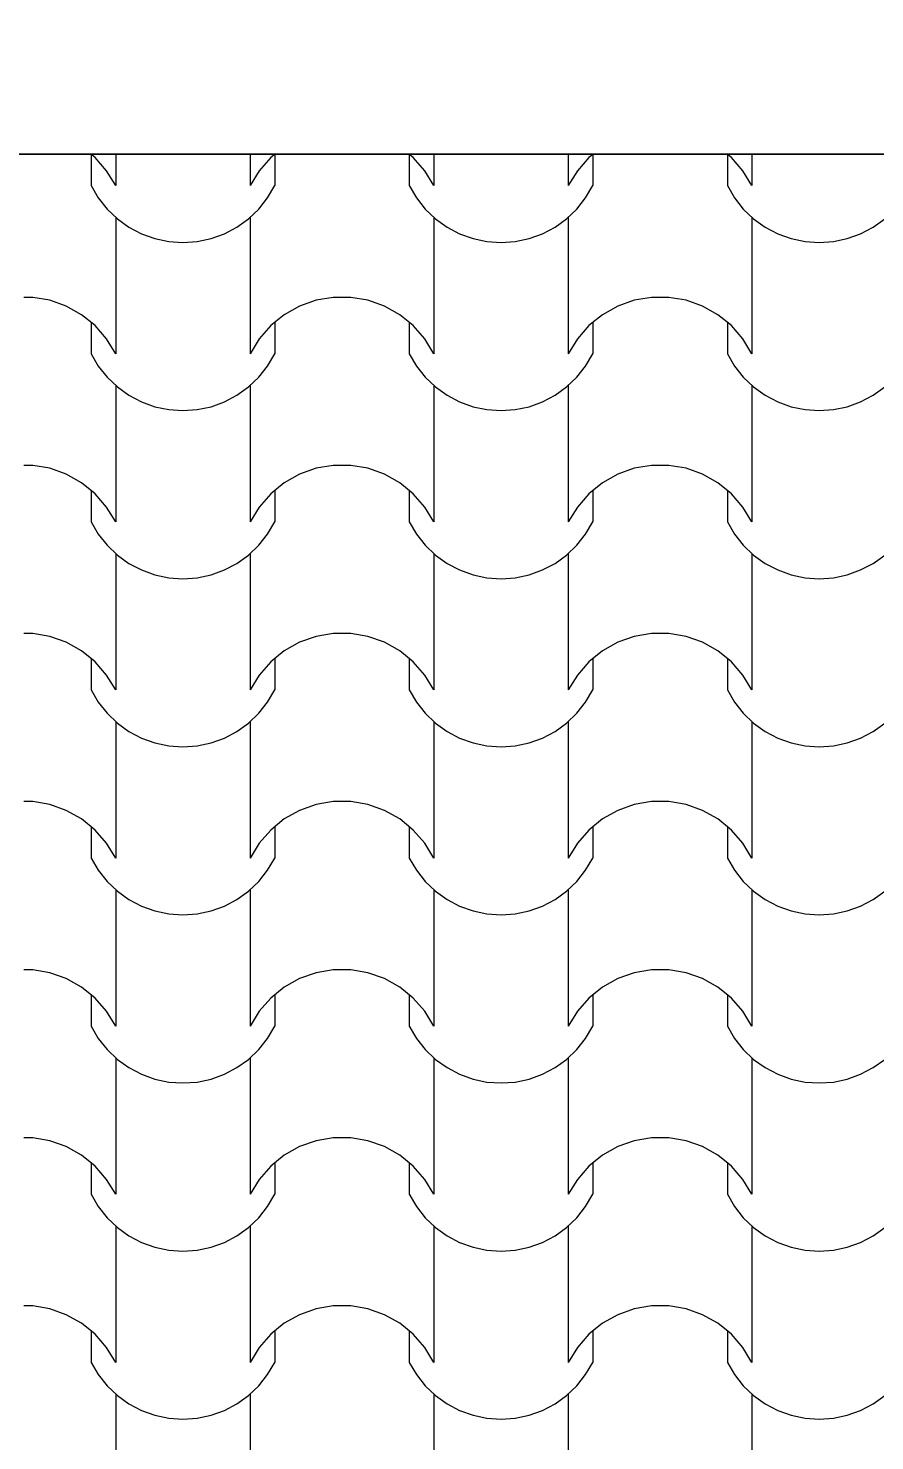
# Model space of a CAD drawing. Header units: millimetres. Extents: x 318905 to 439572, y -5133 to 105868.
# Drawn here: x 404819 to 405576, y 6484 to 7747 of the extents above; entities that cross this region are included whole.
import ezdxf

# ---------------------------------------------------------------- set-up
doc = ezdxf.new("R2010")
doc.units = ezdxf.units.MM
doc.header["$MEASUREMENT"] = 0
for name, color, linetype, lineweight in [('0_Stylo_No__98', 154, 'Continuous', 0), ('2D -  Dessin général_Stylo_No__1', 7, 'Continuous', 5), ('OMBRES_Stylo_No__1', 7, 'Continuous', 5)]:
    doc.layers.add(name, color=color, linetype=linetype, lineweight=lineweight)
doc.layers.add('OMBRES_Stylo_No__82', color=7, linetype='Continuous', lineweight=13, true_color=0xaaaaaa)
doc.styles.add('STYLE_GENERE_3', font='')
doc.styles.get('STYLE_GENERE_3').set_extended_font_data('Arial')
doc.dimstyles.new('STYLE_GENERE__1', dxfattribs={"dimtxt": 200, "dimasz": 142.5, "dimexe": 0.18, "dimexo": 500, "dimgap": 0.09, "dimtad": 0, "dimtih": 1, "dimtoh": 1, "dimlfac": 0.001, "dimzin": 0, "dimdsep": 46, "dimtxsty": 'STYLE_GENERE_3', "dimblk": 'ARROWHEAD_6', "dimblk1": 'ARROWHEAD_6', "dimblk2": 'ARROWHEAD_6', "dimcen": 0.09, "dimclrd": 154, "dimclre": 154, "dimclrt": 154, "dimazin": 0, "dimtfac": 1, "dimtdec": 4, "dimtmove": 0, "dimatfit": 3, "dimfxl": 0, "dimtolj": 1, "dimtzin": 0, "dimarcsym": 0})

# ---------------------------------------------------------------- blocks, each defined once
blk = doc.blocks.new('*X109')
at = {"layer": 'OMBRES_Stylo_No__82', "linetype": 'Continuous'}
for p, q in [((404878.7, 7631.3), (404874.8, 7634.5)), ((404875.2, 7634.2), (404875.2, 7606.2)), ((404889, 7619.5), (404878.7, 7631.3)), ((404897.2, 7634.5), (404897.2, 7606.2)), ((405017.4, 7634.5), (405017.4, 7606.2)), ((405035.8, 7631.3), (405025.5, 7619.5)), ((405039.8, 7634.5), (405035.8, 7631.3)), ((405039.4, 7634.2), (405039.4, 7606.2)), ((405163.2, 7631.3), (405159.3, 7634.5)), ((405159.6, 7634.2), (405159.6, 7606.2)), ((405173.5, 7619.5), (405163.2, 7631.3)), ((405181.6, 7634.5), (405181.6, 7606.2)), ((405301.9, 7634.5), (405301.9, 7606.2)), ((405320.3, 7631.3), (405310, 7619.5)), ((405324.3, 7634.5), (405320.3, 7631.3)), ((405323.9, 7634.2), (405323.9, 7606.2)), ((405447.7, 7631.3), (405443.7, 7634.5)), ((405444.1, 7634.2), (405444.1, 7606.2)), ((405458, 7619.5), (405447.7, 7631.3)), ((405466.1, 7634.5), (405466.1, 7606.2)), ((404897.2, 7606.2), (404889, 7619.5)), ((405025.5, 7619.5), (405017.4, 7606.2)), ((405181.6, 7606.2), (405173.5, 7619.5)), ((405310, 7619.5), (405301.9, 7606.2)), ((405466.1, 7606.2), (405458, 7619.5)), ((404875.2, 7606.2), (404881.6, 7595.2)), ((405033, 7595.2), (405039.4, 7606.2)), ((405159.6, 7606.2), (405166.1, 7595.2)), ((405317.4, 7595.2), (405323.9, 7606.2)), ((405444.1, 7606.2), (405450.6, 7595.2)), ((404881.6, 7595.2), (404889.5, 7585.3)), ((405025.1, 7585.3), (405033, 7595.2)), ((405166.1, 7595.2), (405174, 7585.3)), ((405309.6, 7585.3), (405317.4, 7595.2)), ((405450.6, 7595.2), (405458.4, 7585.3)), ((404889.5, 7585.3), (404898.7, 7576.5)), ((405015.9, 7576.5), (405025.1, 7585.3)), ((405174, 7585.3), (405183.2, 7576.5)), ((405300.4, 7576.5), (405309.6, 7585.3)), ((405458.4, 7585.3), (405467.6, 7576.5)), ((404897.2, 7577.8), (404897.2, 7516.8)), ((404898.7, 7576.5), (404909, 7569.1)), ((404909, 7569.1), (404920.2, 7563.1)), ((404994.3, 7563.1), (405005.6, 7569.1)), ((405005.6, 7569.1), (405015.9, 7576.5)), ((405017.4, 7577.8), (405017.4, 7516.8)), ((405181.6, 7577.8), (405181.6, 7516.8)), ((405183.2, 7576.5), (405193.5, 7569.1)), ((405193.5, 7569.1), (405204.7, 7563.1)), ((405278.8, 7563.1), (405290.1, 7569.1)), ((405290.1, 7569.1), (405300.4, 7576.5)), ((405301.9, 7577.8), (405301.9, 7516.8)), ((405466.1, 7577.8), (405466.1, 7516.8)), ((405467.6, 7576.5), (405477.9, 7569.1)), ((405477.9, 7569.1), (405489.2, 7563.1)), ((405563.3, 7563.1), (405574.5, 7569.1)), ((405574.5, 7569.1), (405584.8, 7576.5)), ((404920.2, 7563.1), (404932.2, 7558.8)), ((404932.2, 7558.8), (404944.6, 7556.2)), ((404944.6, 7556.2), (404957.3, 7555.3)), ((404957.3, 7555.3), (404970, 7556.2)), ((404970, 7556.2), (404982.4, 7558.8)), ((404982.4, 7558.8), (404994.3, 7563.1)), ((405204.7, 7563.1), (405216.7, 7558.8)), ((405216.7, 7558.8), (405229.1, 7556.2)), ((405229.1, 7556.2), (405241.8, 7555.3)), ((405241.8, 7555.3), (405254.4, 7556.2)), ((405254.4, 7556.2), (405266.9, 7558.8)), ((405266.9, 7558.8), (405278.8, 7563.1)), ((405489.2, 7563.1), (405501.1, 7558.8)), ((405501.1, 7558.8), (405513.6, 7556.2)), ((405513.6, 7556.2), (405526.2, 7555.3)), ((405526.2, 7555.3), (405538.9, 7556.2)), ((405538.9, 7556.2), (405551.3, 7558.8)), ((405551.3, 7558.8), (405563.3, 7563.1)), ((404897.2, 7516.8), (404897.2, 7455.8)), ((405017.4, 7516.8), (405017.4, 7455.8)), ((405181.6, 7516.8), (405181.6, 7455.8)), ((405301.9, 7516.8), (405301.9, 7455.8)), ((405466.1, 7516.8), (405466.1, 7455.8)), ((404822.9, 7506.3), (404815, 7506.3)), ((404838.3, 7503.7), (404822.9, 7506.3)), ((404853, 7498.5), (404838.3, 7503.7)), ((405076.3, 7503.7), (405061.6, 7498.5)), ((405091.7, 7506.3), (405076.3, 7503.7)), ((405099.5, 7506.3), (405091.7, 7506.3)), ((405107.3, 7506.3), (405099.5, 7506.3)), ((405122.7, 7503.7), (405107.3, 7506.3)), ((405137.5, 7498.5), (405122.7, 7503.7)), ((405360.8, 7503.7), (405346.1, 7498.5)), ((405376.2, 7506.3), (405360.8, 7503.7)), ((405384, 7506.3), (405376.2, 7506.3)), ((405391.8, 7506.3), (405384, 7506.3)), ((405407.2, 7503.7), (405391.8, 7506.3)), ((405421.9, 7498.5), (405407.2, 7503.7)), ((404866.6, 7490.8), (404853, 7498.5)), ((405061.6, 7498.5), (405047.9, 7490.8)), ((405151.1, 7490.8), (405137.5, 7498.5)), ((405346.1, 7498.5), (405332.4, 7490.8)), ((405435.6, 7490.8), (405421.9, 7498.5)), ((404878.7, 7481), (404866.6, 7490.8)), ((404875.2, 7483.9), (404875.2, 7455.8)), ((404889, 7469.2), (404878.7, 7481)), ((405035.8, 7481), (405025.5, 7469.2)), ((405047.9, 7490.8), (405035.8, 7481)), ((405039.4, 7483.9), (405039.4, 7455.8)), ((405163.2, 7481), (405151.1, 7490.8)), ((405159.6, 7483.9), (405159.6, 7455.8)), ((405173.5, 7469.2), (405163.2, 7481)), ((405320.3, 7481), (405310, 7469.2)), ((405332.4, 7490.8), (405320.3, 7481)), ((405323.9, 7483.9), (405323.9, 7455.8)), ((405447.7, 7481), (405435.6, 7490.8)), ((405444.1, 7483.9), (405444.1, 7455.8)), ((405458, 7469.2), (405447.7, 7481)), ((404897.2, 7455.8), (404889, 7469.2)), ((405025.5, 7469.2), (405017.4, 7455.8)), ((405181.6, 7455.8), (405173.5, 7469.2)), ((405310, 7469.2), (405301.9, 7455.8)), ((405466.1, 7455.8), (405458, 7469.2)), ((404875.2, 7455.8), (404881.6, 7444.9)), ((405033, 7444.9), (405039.4, 7455.8)), ((405159.6, 7455.8), (405166.1, 7444.9)), ((405317.4, 7444.9), (405323.9, 7455.8)), ((405444.1, 7455.8), (405450.6, 7444.9)), ((404881.6, 7444.9), (404889.5, 7434.9)), ((405025.1, 7434.9), (405033, 7444.9)), ((405166.1, 7444.9), (405174, 7434.9)), ((405309.6, 7434.9), (405317.4, 7444.9)), ((405450.6, 7444.9), (405458.4, 7434.9)), ((404889.5, 7434.9), (404898.7, 7426.2)), ((405015.9, 7426.2), (405025.1, 7434.9)), ((405174, 7434.9), (405183.2, 7426.2)), ((405300.4, 7426.2), (405309.6, 7434.9)), ((405458.4, 7434.9), (405467.6, 7426.2)), ((404897.2, 7427.4), (404897.2, 7366.5)), ((404898.7, 7426.2), (404909, 7418.7)), ((404909, 7418.7), (404920.2, 7412.8)), ((404994.3, 7412.8), (405005.6, 7418.7)), ((405005.6, 7418.7), (405015.9, 7426.2)), ((405017.4, 7427.4), (405017.4, 7366.5)), ((405181.6, 7427.4), (405181.6, 7366.5)), ((405183.2, 7426.2), (405193.5, 7418.7)), ((405193.5, 7418.7), (405204.7, 7412.8)), ((405278.8, 7412.8), (405290.1, 7418.7)), ((405290.1, 7418.7), (405300.4, 7426.2)), ((405301.9, 7427.4), (405301.9, 7366.5)), ((405466.1, 7427.4), (405466.1, 7366.5)), ((405467.6, 7426.2), (405477.9, 7418.7)), ((405477.9, 7418.7), (405489.2, 7412.8)), ((405563.3, 7412.8), (405574.5, 7418.7)), ((405574.5, 7418.7), (405584.8, 7426.2)), ((404920.2, 7412.8), (404932.2, 7408.5)), ((404932.2, 7408.5), (404944.6, 7405.9)), ((404944.6, 7405.9), (404957.3, 7405)), ((404957.3, 7405), (404970, 7405.9)), ((404970, 7405.9), (404982.4, 7408.5)), ((404982.4, 7408.5), (404994.3, 7412.8)), ((405204.7, 7412.8), (405216.7, 7408.5)), ((405216.7, 7408.5), (405229.1, 7405.9)), ((405229.1, 7405.9), (405241.8, 7405)), ((405241.8, 7405), (405254.4, 7405.9)), ((405254.4, 7405.9), (405266.9, 7408.5)), ((405266.9, 7408.5), (405278.8, 7412.8)), ((405489.2, 7412.8), (405501.1, 7408.5)), ((405501.1, 7408.5), (405513.6, 7405.9)), ((405513.6, 7405.9), (405526.2, 7405)), ((405526.2, 7405), (405538.9, 7405.9)), ((405538.9, 7405.9), (405551.3, 7408.5)), ((405551.3, 7408.5), (405563.3, 7412.8)), ((404897.2, 7366.5), (404897.2, 7305.5)), ((405017.4, 7366.5), (405017.4, 7305.5)), ((405181.6, 7366.5), (405181.6, 7305.5)), ((405301.9, 7366.5), (405301.9, 7305.5)), ((405466.1, 7366.5), (405466.1, 7305.5)), ((404822.9, 7356), (404815, 7356)), ((404838.3, 7353.4), (404822.9, 7356)), ((404853, 7348.1), (404838.3, 7353.4)), ((405076.3, 7353.4), (405061.6, 7348.1)), ((405091.7, 7356), (405076.3, 7353.4)), ((405099.5, 7356), (405091.7, 7356)), ((405107.3, 7356), (405099.5, 7356)), ((405122.7, 7353.4), (405107.3, 7356)), ((405137.5, 7348.1), (405122.7, 7353.4)), ((405360.8, 7353.4), (405346.1, 7348.1)), ((405376.2, 7356), (405360.8, 7353.4)), ((405384, 7356), (405376.2, 7356)), ((405391.8, 7356), (405384, 7356)), ((405407.2, 7353.4), (405391.8, 7356)), ((405421.9, 7348.1), (405407.2, 7353.4)), ((404866.6, 7340.5), (404853, 7348.1)), ((404878.7, 7330.6), (404866.6, 7340.5)), ((405047.9, 7340.5), (405035.8, 7330.6)), ((405061.6, 7348.1), (405047.9, 7340.5)), ((405151.1, 7340.5), (405137.5, 7348.1)), ((405163.2, 7330.6), (405151.1, 7340.5)), ((405332.4, 7340.5), (405320.3, 7330.6)), ((405346.1, 7348.1), (405332.4, 7340.5)), ((405435.6, 7340.5), (405421.9, 7348.1)), ((405447.7, 7330.6), (405435.6, 7340.5)), ((404875.2, 7333.5), (404875.2, 7305.5)), ((404889, 7318.8), (404878.7, 7330.6)), ((405035.8, 7330.6), (405025.5, 7318.8)), ((405039.4, 7333.5), (405039.4, 7305.5)), ((405159.6, 7333.5), (405159.6, 7305.5)), ((405173.5, 7318.8), (405163.2, 7330.6)), ((405320.3, 7330.6), (405310, 7318.8)), ((405323.9, 7333.5), (405323.9, 7305.5)), ((405444.1, 7333.5), (405444.1, 7305.5)), ((405458, 7318.8), (405447.7, 7330.6)), ((404897.2, 7305.5), (404889, 7318.8)), ((405025.5, 7318.8), (405017.4, 7305.5)), ((405181.6, 7305.5), (405173.5, 7318.8)), ((405310, 7318.8), (405301.9, 7305.5)), ((405466.1, 7305.5), (405458, 7318.8)), ((404875.2, 7305.5), (404881.6, 7294.5)), ((405033, 7294.5), (405039.4, 7305.5)), ((405159.6, 7305.5), (405166.1, 7294.5)), ((405317.4, 7294.5), (405323.9, 7305.5)), ((405444.1, 7305.5), (405450.6, 7294.5)), ((404881.6, 7294.5), (404889.5, 7284.6)), ((405025.1, 7284.6), (405033, 7294.5)), ((405166.1, 7294.5), (405174, 7284.6)), ((405309.6, 7284.6), (405317.4, 7294.5)), ((405450.6, 7294.5), (405458.4, 7284.6)), ((404889.5, 7284.6), (404898.7, 7275.8)), ((404897.2, 7277.1), (404897.2, 7216.1)), ((405015.9, 7275.8), (405025.1, 7284.6)), ((405017.4, 7277.1), (405017.4, 7216.1)), ((405174, 7284.6), (405183.2, 7275.8)), ((405181.6, 7277.1), (405181.6, 7216.1)), ((405300.4, 7275.8), (405309.6, 7284.6)), ((405301.9, 7277.1), (405301.9, 7216.1)), ((405458.4, 7284.6), (405467.6, 7275.8)), ((405466.1, 7277.1), (405466.1, 7216.1)), ((404898.7, 7275.8), (404909, 7268.4)), ((404909, 7268.4), (404920.2, 7262.5)), ((404994.3, 7262.5), (405005.6, 7268.4)), ((405005.6, 7268.4), (405015.9, 7275.8)), ((405183.2, 7275.8), (405193.5, 7268.4)), ((405193.5, 7268.4), (405204.7, 7262.5)), ((405278.8, 7262.5), (405290.1, 7268.4)), ((405290.1, 7268.4), (405300.4, 7275.8)), ((405467.6, 7275.8), (405477.9, 7268.4)), ((405477.9, 7268.4), (405489.2, 7262.5)), ((405563.3, 7262.5), (405574.5, 7268.4)), ((405574.5, 7268.4), (405584.8, 7275.8)), ((404920.2, 7262.5), (404932.2, 7258.2)), ((404932.2, 7258.2), (404944.6, 7255.5)), ((404944.6, 7255.5), (404957.3, 7254.7)), ((404957.3, 7254.7), (404970, 7255.5)), ((404970, 7255.5), (404982.4, 7258.2)), ((404982.4, 7258.2), (404994.3, 7262.5)), ((405204.7, 7262.5), (405216.7, 7258.2)), ((405216.7, 7258.2), (405229.1, 7255.5)), ((405229.1, 7255.5), (405241.8, 7254.7)), ((405241.8, 7254.7), (405254.4, 7255.5)), ((405254.4, 7255.5), (405266.9, 7258.2)), ((405266.9, 7258.2), (405278.8, 7262.5)), ((405489.2, 7262.5), (405501.1, 7258.2)), ((405501.1, 7258.2), (405513.6, 7255.5)), ((405513.6, 7255.5), (405526.2, 7254.7)), ((405526.2, 7254.7), (405538.9, 7255.5)), ((405538.9, 7255.5), (405551.3, 7258.2)), ((405551.3, 7258.2), (405563.3, 7262.5)), ((404897.2, 7216.1), (404897.2, 7155.2)), ((405017.4, 7216.1), (405017.4, 7155.2)), ((405181.6, 7216.1), (405181.6, 7155.2)), ((405301.9, 7216.1), (405301.9, 7155.2)), ((405466.1, 7216.1), (405466.1, 7155.2)), ((404822.9, 7205.7), (404815, 7205.7)), ((404838.3, 7203), (404822.9, 7205.7)), ((404853, 7197.8), (404838.3, 7203)), ((405076.3, 7203), (405061.6, 7197.8)), ((405091.7, 7205.7), (405076.3, 7203)), ((405099.5, 7205.7), (405091.7, 7205.7)), ((405107.3, 7205.7), (405099.5, 7205.7)), ((405122.7, 7203), (405107.3, 7205.7)), ((405137.5, 7197.8), (405122.7, 7203)), ((405360.8, 7203), (405346.1, 7197.8)), ((405376.2, 7205.7), (405360.8, 7203)), ((405384, 7205.7), (405376.2, 7205.7)), ((405391.8, 7205.7), (405384, 7205.7)), ((405407.2, 7203), (405391.8, 7205.7)), ((405421.9, 7197.8), (405407.2, 7203)), ((404866.6, 7190.1), (404853, 7197.8)), ((404878.7, 7180.3), (404866.6, 7190.1)), ((405047.9, 7190.1), (405035.8, 7180.3)), ((405061.6, 7197.8), (405047.9, 7190.1)), ((405151.1, 7190.1), (405137.5, 7197.8)), ((405163.2, 7180.3), (405151.1, 7190.1)), ((405332.4, 7190.1), (405320.3, 7180.3)), ((405346.1, 7197.8), (405332.4, 7190.1)), ((405435.6, 7190.1), (405421.9, 7197.8)), ((405447.7, 7180.3), (405435.6, 7190.1)), ((404875.2, 7183.2), (404875.2, 7155.2)), ((404889, 7168.5), (404878.7, 7180.3)), ((405035.8, 7180.3), (405025.5, 7168.5)), ((405039.4, 7183.2), (405039.4, 7155.2)), ((405159.6, 7183.2), (405159.6, 7155.2)), ((405173.5, 7168.5), (405163.2, 7180.3)), ((405320.3, 7180.3), (405310, 7168.5)), ((405323.9, 7183.2), (405323.9, 7155.2)), ((405444.1, 7183.2), (405444.1, 7155.2)), ((405458, 7168.5), (405447.7, 7180.3)), ((404897.2, 7155.2), (404889, 7168.5)), ((405025.5, 7168.5), (405017.4, 7155.2)), ((405181.6, 7155.2), (405173.5, 7168.5)), ((405310, 7168.5), (405301.9, 7155.2)), ((405466.1, 7155.2), (405458, 7168.5)), ((404875.2, 7155.2), (404881.6, 7144.2)), ((405033, 7144.2), (405039.4, 7155.2)), ((405159.6, 7155.2), (405166.1, 7144.2)), ((405317.4, 7144.2), (405323.9, 7155.2)), ((405444.1, 7155.2), (405450.6, 7144.2)), ((404881.6, 7144.2), (404889.5, 7134.3)), ((405025.1, 7134.3), (405033, 7144.2)), ((405166.1, 7144.2), (405174, 7134.3)), ((405309.6, 7134.3), (405317.4, 7144.2)), ((405450.6, 7144.2), (405458.4, 7134.3)), ((404889.5, 7134.3), (404898.7, 7125.5)), ((404897.2, 7126.8), (404897.2, 7065.8)), ((404898.7, 7125.5), (404909, 7118.1)), ((405005.6, 7118.1), (405015.9, 7125.5)), ((405015.9, 7125.5), (405025.1, 7134.3)), ((405017.4, 7126.8), (405017.4, 7065.8)), ((405174, 7134.3), (405183.2, 7125.5)), ((405181.6, 7126.8), (405181.6, 7065.8)), ((405183.2, 7125.5), (405193.5, 7118.1)), ((405290.1, 7118.1), (405300.4, 7125.5)), ((405300.4, 7125.5), (405309.6, 7134.3)), ((405301.9, 7126.8), (405301.9, 7065.8)), ((405458.4, 7134.3), (405467.6, 7125.5)), ((405466.1, 7126.8), (405466.1, 7065.8)), ((405467.6, 7125.5), (405477.9, 7118.1)), ((405574.5, 7118.1), (405584.8, 7125.5)), ((404909, 7118.1), (404920.2, 7112.1)), ((404920.2, 7112.1), (404932.2, 7107.8)), ((404982.4, 7107.8), (404994.3, 7112.1)), ((404994.3, 7112.1), (405005.6, 7118.1)), ((405193.5, 7118.1), (405204.7, 7112.1)), ((405204.7, 7112.1), (405216.7, 7107.8)), ((405266.9, 7107.8), (405278.8, 7112.1)), ((405278.8, 7112.1), (405290.1, 7118.1)), ((405477.9, 7118.1), (405489.2, 7112.1)), ((405489.2, 7112.1), (405501.1, 7107.8)), ((405551.3, 7107.8), (405563.3, 7112.1)), ((405563.3, 7112.1), (405574.5, 7118.1)), ((404932.2, 7107.8), (404944.6, 7105.2)), ((404944.6, 7105.2), (404957.3, 7104.3)), ((404957.3, 7104.3), (404970, 7105.2)), ((404970, 7105.2), (404982.4, 7107.8)), ((405216.7, 7107.8), (405229.1, 7105.2)), ((405229.1, 7105.2), (405241.8, 7104.3)), ((405241.8, 7104.3), (405254.4, 7105.2)), ((405254.4, 7105.2), (405266.9, 7107.8)), ((405501.1, 7107.8), (405513.6, 7105.2)), ((405513.6, 7105.2), (405526.2, 7104.3)), ((405526.2, 7104.3), (405538.9, 7105.2)), ((405538.9, 7105.2), (405551.3, 7107.8)), ((404897.2, 7065.8), (404897.2, 7004.8)), ((405017.4, 7065.8), (405017.4, 7004.8)), ((405181.6, 7065.8), (405181.6, 7004.8)), ((405301.9, 7065.8), (405301.9, 7004.8)), ((405466.1, 7065.8), (405466.1, 7004.8)), ((404822.9, 7055.3), (404815, 7055.3)), ((404838.3, 7052.7), (404822.9, 7055.3)), ((404853, 7047.4), (404838.3, 7052.7)), ((405076.3, 7052.7), (405061.6, 7047.4)), ((405091.7, 7055.3), (405076.3, 7052.7)), ((405099.5, 7055.3), (405091.7, 7055.3)), ((405107.3, 7055.3), (405099.5, 7055.3)), ((405122.7, 7052.7), (405107.3, 7055.3)), ((405137.5, 7047.4), (405122.7, 7052.7)), ((405360.8, 7052.7), (405346.1, 7047.4)), ((405376.2, 7055.3), (405360.8, 7052.7)), ((405384, 7055.3), (405376.2, 7055.3)), ((405391.8, 7055.3), (405384, 7055.3)), ((405407.2, 7052.7), (405391.8, 7055.3)), ((405421.9, 7047.4), (405407.2, 7052.7)), ((404866.6, 7039.8), (404853, 7047.4)), ((404878.7, 7029.9), (404866.6, 7039.8)), ((405047.9, 7039.8), (405035.8, 7029.9)), ((405061.6, 7047.4), (405047.9, 7039.8)), ((405151.1, 7039.8), (405137.5, 7047.4)), ((405163.2, 7029.9), (405151.1, 7039.8)), ((405332.4, 7039.8), (405320.3, 7029.9)), ((405346.1, 7047.4), (405332.4, 7039.8)), ((405435.6, 7039.8), (405421.9, 7047.4)), ((405447.7, 7029.9), (405435.6, 7039.8)), ((404875.2, 7032.9), (404875.2, 7004.8)), ((404889, 7018.2), (404878.7, 7029.9)), ((405035.8, 7029.9), (405025.5, 7018.2)), ((405039.4, 7032.9), (405039.4, 7004.8)), ((405159.6, 7032.9), (405159.6, 7004.8)), ((405173.5, 7018.2), (405163.2, 7029.9)), ((405320.3, 7029.9), (405310, 7018.2)), ((405323.9, 7032.9), (405323.9, 7004.8)), ((405444.1, 7032.9), (405444.1, 7004.8)), ((405458, 7018.2), (405447.7, 7029.9)), ((404897.2, 7004.8), (404889, 7018.2)), ((405025.5, 7018.2), (405017.4, 7004.8)), ((405181.6, 7004.8), (405173.5, 7018.2)), ((405310, 7018.2), (405301.9, 7004.8)), ((405466.1, 7004.8), (405458, 7018.2)), ((404875.2, 7004.8), (404881.6, 6993.9)), ((405033, 6993.9), (405039.4, 7004.8)), ((405159.6, 7004.8), (405166.1, 6993.9)), ((405317.4, 6993.9), (405323.9, 7004.8)), ((405444.1, 7004.8), (405450.6, 6993.9)), ((404881.6, 6993.9), (404889.5, 6983.9)), ((405025.1, 6983.9), (405033, 6993.9)), ((405166.1, 6993.9), (405174, 6983.9)), ((405309.6, 6983.9), (405317.4, 6993.9)), ((405450.6, 6993.9), (405458.4, 6983.9)), ((404889.5, 6983.9), (404898.7, 6975.1)), ((404897.2, 6976.4), (404897.2, 6915.5)), ((404898.7, 6975.1), (404909, 6967.7)), ((405005.6, 6967.7), (405015.9, 6975.1)), ((405015.9, 6975.1), (405025.1, 6983.9)), ((405017.4, 6976.4), (405017.4, 6915.5)), ((405174, 6983.9), (405183.2, 6975.1)), ((405181.6, 6976.4), (405181.6, 6915.5)), ((405183.2, 6975.1), (405193.5, 6967.7)), ((405290.1, 6967.7), (405300.4, 6975.1)), ((405300.4, 6975.1), (405309.6, 6983.9)), ((405301.9, 6976.4), (405301.9, 6915.5)), ((405458.4, 6983.9), (405467.6, 6975.1)), ((405466.1, 6976.4), (405466.1, 6915.5)), ((405467.6, 6975.1), (405477.9, 6967.7)), ((405574.5, 6967.7), (405584.8, 6975.1)), ((404909, 6967.7), (404920.2, 6961.8)), ((404920.2, 6961.8), (404932.2, 6957.5)), ((404982.4, 6957.5), (404994.3, 6961.8)), ((404994.3, 6961.8), (405005.6, 6967.7)), ((405193.5, 6967.7), (405204.7, 6961.8)), ((405204.7, 6961.8), (405216.7, 6957.5)), ((405266.9, 6957.5), (405278.8, 6961.8)), ((405278.8, 6961.8), (405290.1, 6967.7)), ((405477.9, 6967.7), (405489.2, 6961.8)), ((405489.2, 6961.8), (405501.1, 6957.5)), ((405551.3, 6957.5), (405563.3, 6961.8)), ((405563.3, 6961.8), (405574.5, 6967.7)), ((404932.2, 6957.5), (404944.6, 6954.9)), ((404944.6, 6954.9), (404957.3, 6954)), ((404957.3, 6954), (404970, 6954.9)), ((404970, 6954.9), (404982.4, 6957.5)), ((405216.7, 6957.5), (405229.1, 6954.9)), ((405229.1, 6954.9), (405241.8, 6954)), ((405241.8, 6954), (405254.4, 6954.9)), ((405254.4, 6954.9), (405266.9, 6957.5)), ((405501.1, 6957.5), (405513.6, 6954.9)), ((405513.6, 6954.9), (405526.2, 6954)), ((405526.2, 6954), (405538.9, 6954.9)), ((405538.9, 6954.9), (405551.3, 6957.5)), ((404897.2, 6915.5), (404897.2, 6854.5)), ((405017.4, 6915.5), (405017.4, 6854.5)), ((405181.6, 6915.5), (405181.6, 6854.5)), ((405301.9, 6915.5), (405301.9, 6854.5)), ((405466.1, 6915.5), (405466.1, 6854.5)), ((404822.9, 6905), (404815, 6905)), ((404838.3, 6902.3), (404822.9, 6905)), ((404853, 6897.1), (404838.3, 6902.3)), ((405076.3, 6902.3), (405061.6, 6897.1)), ((405091.7, 6905), (405076.3, 6902.3)), ((405099.5, 6905), (405091.7, 6905)), ((405107.3, 6905), (405099.5, 6905)), ((405122.7, 6902.3), (405107.3, 6905)), ((405137.5, 6897.1), (405122.7, 6902.3)), ((405360.8, 6902.3), (405346.1, 6897.1)), ((405376.2, 6905), (405360.8, 6902.3)), ((405384, 6905), (405376.2, 6905)), ((405391.8, 6905), (405384, 6905)), ((405407.2, 6902.3), (405391.8, 6905)), ((405421.9, 6897.1), (405407.2, 6902.3)), ((404866.6, 6889.5), (404853, 6897.1)), ((404878.7, 6879.6), (404866.6, 6889.5)), ((405047.9, 6889.5), (405035.8, 6879.6)), ((405061.6, 6897.1), (405047.9, 6889.5)), ((405151.1, 6889.5), (405137.5, 6897.1)), ((405163.2, 6879.6), (405151.1, 6889.5)), ((405332.4, 6889.5), (405320.3, 6879.6)), ((405346.1, 6897.1), (405332.4, 6889.5)), ((405435.6, 6889.5), (405421.9, 6897.1)), ((405447.7, 6879.6), (405435.6, 6889.5)), ((404875.2, 6882.5), (404875.2, 6854.5)), ((404889, 6867.8), (404878.7, 6879.6)), ((405035.8, 6879.6), (405025.5, 6867.8)), ((405039.4, 6882.5), (405039.4, 6854.5)), ((405159.6, 6882.5), (405159.6, 6854.5)), ((405173.5, 6867.8), (405163.2, 6879.6)), ((405320.3, 6879.6), (405310, 6867.8)), ((405323.9, 6882.5), (405323.9, 6854.5)), ((405444.1, 6882.5), (405444.1, 6854.5)), ((405458, 6867.8), (405447.7, 6879.6)), ((404897.2, 6854.5), (404889, 6867.8)), ((405025.5, 6867.8), (405017.4, 6854.5)), ((405181.6, 6854.5), (405173.5, 6867.8)), ((405310, 6867.8), (405301.9, 6854.5)), ((405466.1, 6854.5), (405458, 6867.8)), ((404875.2, 6854.5), (404881.6, 6843.5)), ((405033, 6843.5), (405039.4, 6854.5)), ((405159.6, 6854.5), (405166.1, 6843.5)), ((405317.4, 6843.5), (405323.9, 6854.5)), ((405444.1, 6854.5), (405450.6, 6843.5)), ((404881.6, 6843.5), (404889.5, 6833.6)), ((405025.1, 6833.6), (405033, 6843.5)), ((405166.1, 6843.5), (405174, 6833.6)), ((405309.6, 6833.6), (405317.4, 6843.5)), ((405450.6, 6843.5), (405458.4, 6833.6)), ((404889.5, 6833.6), (404898.7, 6824.8)), ((404897.2, 6826.1), (404897.2, 6765.1)), ((404898.7, 6824.8), (404909, 6817.4)), ((405005.6, 6817.4), (405015.9, 6824.8)), ((405015.9, 6824.8), (405025.1, 6833.6)), ((405017.4, 6826.1), (405017.4, 6765.1)), ((405174, 6833.6), (405183.2, 6824.8)), ((405181.6, 6826.1), (405181.6, 6765.1)), ((405183.2, 6824.8), (405193.5, 6817.4)), ((405290.1, 6817.4), (405300.4, 6824.8)), ((405300.4, 6824.8), (405309.6, 6833.6)), ((405301.9, 6826.1), (405301.9, 6765.1)), ((405458.4, 6833.6), (405467.6, 6824.8)), ((405466.1, 6826.1), (405466.1, 6765.1)), ((405467.6, 6824.8), (405477.9, 6817.4)), ((405574.5, 6817.4), (405584.8, 6824.8)), ((404909, 6817.4), (404920.2, 6811.5)), ((404920.2, 6811.5), (404932.2, 6807.2)), ((404982.4, 6807.2), (404994.3, 6811.5)), ((404994.3, 6811.5), (405005.6, 6817.4)), ((405193.5, 6817.4), (405204.7, 6811.5)), ((405204.7, 6811.5), (405216.7, 6807.2)), ((405266.9, 6807.2), (405278.8, 6811.5)), ((405278.8, 6811.5), (405290.1, 6817.4)), ((405477.9, 6817.4), (405489.2, 6811.5)), ((405489.2, 6811.5), (405501.1, 6807.2)), ((405551.3, 6807.2), (405563.3, 6811.5)), ((405563.3, 6811.5), (405574.5, 6817.4)), ((404932.2, 6807.2), (404944.6, 6804.5)), ((404944.6, 6804.5), (404957.3, 6803.7)), ((404957.3, 6803.7), (404970, 6804.5)), ((404970, 6804.5), (404982.4, 6807.2)), ((405216.7, 6807.2), (405229.1, 6804.5)), ((405229.1, 6804.5), (405241.8, 6803.7)), ((405241.8, 6803.7), (405254.4, 6804.5)), ((405254.4, 6804.5), (405266.9, 6807.2)), ((405501.1, 6807.2), (405513.6, 6804.5)), ((405513.6, 6804.5), (405526.2, 6803.7)), ((405526.2, 6803.7), (405538.9, 6804.5)), ((405538.9, 6804.5), (405551.3, 6807.2)), ((404897.2, 6765.1), (404897.2, 6704.2)), ((405017.4, 6765.1), (405017.4, 6704.2)), ((405181.6, 6765.1), (405181.6, 6704.2)), ((405301.9, 6765.1), (405301.9, 6704.2)), ((405466.1, 6765.1), (405466.1, 6704.2)), ((404822.9, 6754.7), (404815, 6754.7)), ((404838.3, 6752), (404822.9, 6754.7)), ((404853, 6746.8), (404838.3, 6752)), ((404866.6, 6739.1), (404853, 6746.8)), ((405061.6, 6746.8), (405047.9, 6739.1)), ((405076.3, 6752), (405061.6, 6746.8)), ((405091.7, 6754.7), (405076.3, 6752)), ((405099.5, 6754.7), (405091.7, 6754.7)), ((405107.3, 6754.7), (405099.5, 6754.7)), ((405122.7, 6752), (405107.3, 6754.7)), ((405137.5, 6746.8), (405122.7, 6752)), ((405151.1, 6739.1), (405137.5, 6746.8)), ((405346.1, 6746.8), (405332.4, 6739.1)), ((405360.8, 6752), (405346.1, 6746.8)), ((405376.2, 6754.7), (405360.8, 6752)), ((405384, 6754.7), (405376.2, 6754.7)), ((405391.8, 6754.7), (405384, 6754.7)), ((405407.2, 6752), (405391.8, 6754.7)), ((405421.9, 6746.8), (405407.2, 6752)), ((405435.6, 6739.1), (405421.9, 6746.8)), ((404878.7, 6729.3), (404866.6, 6739.1)), ((405047.9, 6739.1), (405035.8, 6729.3)), ((405163.2, 6729.3), (405151.1, 6739.1)), ((405332.4, 6739.1), (405320.3, 6729.3)), ((405447.7, 6729.3), (405435.6, 6739.1)), ((404875.2, 6732.2), (404875.2, 6704.2)), ((404889, 6717.5), (404878.7, 6729.3)), ((405035.8, 6729.3), (405025.5, 6717.5)), ((405039.4, 6732.2), (405039.4, 6704.2)), ((405159.6, 6732.2), (405159.6, 6704.2)), ((405173.5, 6717.5), (405163.2, 6729.3)), ((405320.3, 6729.3), (405310, 6717.5)), ((405323.9, 6732.2), (405323.9, 6704.2)), ((405444.1, 6732.2), (405444.1, 6704.2)), ((405458, 6717.5), (405447.7, 6729.3)), ((404897.2, 6704.2), (404889, 6717.5)), ((405025.5, 6717.5), (405017.4, 6704.2)), ((405181.6, 6704.2), (405173.5, 6717.5)), ((405310, 6717.5), (405301.9, 6704.2)), ((405466.1, 6704.2), (405458, 6717.5)), ((404875.2, 6704.2), (404881.6, 6693.2)), ((405033, 6693.2), (405039.4, 6704.2)), ((405159.6, 6704.2), (405166.1, 6693.2)), ((405317.4, 6693.2), (405323.9, 6704.2)), ((405444.1, 6704.2), (405450.6, 6693.2)), ((404881.6, 6693.2), (404889.5, 6683.2)), ((404889.5, 6683.2), (404898.7, 6674.5)), ((405015.9, 6674.5), (405025.1, 6683.2)), ((405025.1, 6683.2), (405033, 6693.2)), ((405166.1, 6693.2), (405174, 6683.2)), ((405174, 6683.2), (405183.2, 6674.5)), ((405300.4, 6674.5), (405309.6, 6683.2)), ((405309.6, 6683.2), (405317.4, 6693.2)), ((405450.6, 6693.2), (405458.4, 6683.2)), ((405458.4, 6683.2), (405467.6, 6674.5)), ((404897.2, 6675.8), (404897.2, 6614.8)), ((404898.7, 6674.5), (404909, 6667.1)), ((405005.6, 6667.1), (405015.9, 6674.5)), ((405017.4, 6675.8), (405017.4, 6614.8)), ((405181.6, 6675.8), (405181.6, 6614.8)), ((405183.2, 6674.5), (405193.5, 6667.1)), ((405290.1, 6667.1), (405300.4, 6674.5)), ((405301.9, 6675.8), (405301.9, 6614.8)), ((405466.1, 6675.8), (405466.1, 6614.8)), ((405467.6, 6674.5), (405477.9, 6667.1)), ((405574.5, 6667.1), (405584.8, 6674.5)), ((404909, 6667.1), (404920.2, 6661.1)), ((404920.2, 6661.1), (404932.2, 6656.8)), ((404982.4, 6656.8), (404994.3, 6661.1)), ((404994.3, 6661.1), (405005.6, 6667.1)), ((405193.5, 6667.1), (405204.7, 6661.1)), ((405204.7, 6661.1), (405216.7, 6656.8)), ((405266.9, 6656.8), (405278.8, 6661.1)), ((405278.8, 6661.1), (405290.1, 6667.1)), ((405477.9, 6667.1), (405489.2, 6661.1)), ((405489.2, 6661.1), (405501.1, 6656.8)), ((405551.3, 6656.8), (405563.3, 6661.1)), ((405563.3, 6661.1), (405574.5, 6667.1)), ((404932.2, 6656.8), (404944.6, 6654.2)), ((404944.6, 6654.2), (404957.3, 6653.3)), ((404957.3, 6653.3), (404970, 6654.2)), ((404970, 6654.2), (404982.4, 6656.8)), ((405216.7, 6656.8), (405229.1, 6654.2)), ((405229.1, 6654.2), (405241.8, 6653.3)), ((405241.8, 6653.3), (405254.4, 6654.2)), ((405254.4, 6654.2), (405266.9, 6656.8)), ((405501.1, 6656.8), (405513.6, 6654.2)), ((405513.6, 6654.2), (405526.2, 6653.3)), ((405526.2, 6653.3), (405538.9, 6654.2)), ((405538.9, 6654.2), (405551.3, 6656.8)), ((404897.2, 6614.8), (404897.2, 6553.8)), ((405017.4, 6614.8), (405017.4, 6553.8)), ((405181.6, 6614.8), (405181.6, 6553.8)), ((405301.9, 6614.8), (405301.9, 6553.8)), ((405466.1, 6614.8), (405466.1, 6553.8)), ((404822.9, 6604.3), (404815, 6604.3)), ((404838.3, 6601.7), (404822.9, 6604.3)), ((404853, 6596.4), (404838.3, 6601.7)), ((404866.6, 6588.8), (404853, 6596.4)), ((405061.6, 6596.4), (405047.9, 6588.8)), ((405076.3, 6601.7), (405061.6, 6596.4)), ((405091.7, 6604.3), (405076.3, 6601.7)), ((405099.5, 6604.3), (405091.7, 6604.3)), ((405107.3, 6604.3), (405099.5, 6604.3)), ((405122.7, 6601.7), (405107.3, 6604.3)), ((405137.5, 6596.4), (405122.7, 6601.7)), ((405151.1, 6588.8), (405137.5, 6596.4)), ((405346.1, 6596.4), (405332.4, 6588.8)), ((405360.8, 6601.7), (405346.1, 6596.4)), ((405376.2, 6604.3), (405360.8, 6601.7)), ((405384, 6604.3), (405376.2, 6604.3)), ((405391.8, 6604.3), (405384, 6604.3)), ((405407.2, 6601.7), (405391.8, 6604.3)), ((405421.9, 6596.4), (405407.2, 6601.7)), ((405435.6, 6588.8), (405421.9, 6596.4)), ((404878.7, 6578.9), (404866.6, 6588.8)), ((404875.2, 6581.8), (404875.2, 6553.8)), ((405047.9, 6588.8), (405035.8, 6578.9)), ((405039.4, 6581.8), (405039.4, 6553.8)), ((405163.2, 6578.9), (405151.1, 6588.8)), ((405159.6, 6581.8), (405159.6, 6553.8)), ((405332.4, 6588.8), (405320.3, 6578.9)), ((405323.9, 6581.8), (405323.9, 6553.8)), ((405447.7, 6578.9), (405435.6, 6588.8)), ((405444.1, 6581.8), (405444.1, 6553.8)), ((404889, 6567.2), (404878.7, 6578.9)), ((405035.8, 6578.9), (405025.5, 6567.2)), ((405173.5, 6567.2), (405163.2, 6578.9)), ((405320.3, 6578.9), (405310, 6567.2)), ((405458, 6567.2), (405447.7, 6578.9)), ((404897.2, 6553.8), (404889, 6567.2)), ((405025.5, 6567.2), (405017.4, 6553.8)), ((405181.6, 6553.8), (405173.5, 6567.2)), ((405310, 6567.2), (405301.9, 6553.8)), ((405466.1, 6553.8), (405458, 6567.2)), ((404875.2, 6553.8), (404881.6, 6542.9)), ((405033, 6542.9), (405039.4, 6553.8)), ((405159.6, 6553.8), (405166.1, 6542.9)), ((405317.4, 6542.9), (405323.9, 6553.8)), ((405444.1, 6553.8), (405450.6, 6542.9)), ((404881.6, 6542.9), (404889.5, 6532.9)), ((404889.5, 6532.9), (404898.7, 6524.1)), ((405015.9, 6524.1), (405025.1, 6532.9)), ((405025.1, 6532.9), (405033, 6542.9)), ((405166.1, 6542.9), (405174, 6532.9)), ((405174, 6532.9), (405183.2, 6524.1)), ((405300.4, 6524.1), (405309.6, 6532.9)), ((405309.6, 6532.9), (405317.4, 6542.9)), ((405450.6, 6542.9), (405458.4, 6532.9)), ((405458.4, 6532.9), (405467.6, 6524.1)), ((404897.2, 6525.4), (404897.2, 6464.5)), ((404898.7, 6524.1), (404909, 6516.7)), ((405005.6, 6516.7), (405015.9, 6524.1)), ((405017.4, 6525.4), (405017.4, 6464.5)), ((405181.6, 6525.4), (405181.6, 6464.5)), ((405183.2, 6524.1), (405193.5, 6516.7)), ((405290.1, 6516.7), (405300.4, 6524.1)), ((405301.9, 6525.4), (405301.9, 6464.5)), ((405466.1, 6525.4), (405466.1, 6464.5)), ((405467.6, 6524.1), (405477.9, 6516.7)), ((405574.5, 6516.7), (405584.8, 6524.1)), ((404909, 6516.7), (404920.2, 6510.8)), ((404920.2, 6510.8), (404932.2, 6506.5)), ((404932.2, 6506.5), (404944.6, 6503.9)), ((404970, 6503.9), (404982.4, 6506.5)), ((404982.4, 6506.5), (404994.3, 6510.8)), ((404994.3, 6510.8), (405005.6, 6516.7)), ((405193.5, 6516.7), (405204.7, 6510.8)), ((405204.7, 6510.8), (405216.7, 6506.5)), ((405216.7, 6506.5), (405229.1, 6503.9)), ((405254.4, 6503.9), (405266.9, 6506.5)), ((405266.9, 6506.5), (405278.8, 6510.8)), ((405278.8, 6510.8), (405290.1, 6516.7)), ((405477.9, 6516.7), (405489.2, 6510.8)), ((405489.2, 6510.8), (405501.1, 6506.5)), ((405501.1, 6506.5), (405513.6, 6503.9)), ((405538.9, 6503.9), (405551.3, 6506.5)), ((405551.3, 6506.5), (405563.3, 6510.8)), ((405563.3, 6510.8), (405574.5, 6516.7)), ((404944.6, 6503.9), (404957.3, 6503)), ((404957.3, 6503), (404970, 6503.9)), ((405229.1, 6503.9), (405241.8, 6503)), ((405241.8, 6503), (405254.4, 6503.9)), ((405513.6, 6503.9), (405526.2, 6503)), ((405526.2, 6503), (405538.9, 6503.9))]:
    blk.add_line(p, q, dxfattribs=at)
blk = doc.blocks.new('Hachure_27', base_point=(0, 4000))
at = {"layer": 'OMBRES_Stylo_No__1', "linetype": 'Continuous'}
blk.add_line((399582.6, 7634.5), (406899.6, 7634.5), dxfattribs=at)
at = {"layer": 'OMBRES_Stylo_No__82', "linetype": 'Continuous'}
blk.add_blockref('*X109', (0, 0), dxfattribs=at)
blk = doc.blocks.new('*D131')
at = {"layer": '0_Stylo_No__98', "linetype": 'Continuous'}
for p, q in [((408082.7, 7634.5), (408082.7, 7747)), ((408157.7, 7559.5), (408007.7, 7709.5)), ((408223.3, 7634.5), (407582.7, 7634.5)), ((408082.7, 3678.3), (408082.7, 7634.5)), ((408082.7, -552.4), (408082.7, 3403.7)), ((408007.7, -477.4), (408157.7, -627.4)), ((408582.7, -552.4), (407942.1, -552.4)), ((408082.7, -664.9), (408082.7, -552.4))]:
    blk.add_line(p, q, dxfattribs=at)
at = {"layer": '0_Stylo_No__98', "insert": (407815.8, 3441), "char_height": 200, "attachment_point": 7, "style": 'STYLE_GENERE_3'}
blk.add_mtext('\\A1;{\\pql;\\fArial|b0|i0|c0|p34;8,19}', dxfattribs=at)
blk = doc.blocks.new('ARROWHEAD_6')
at = {"color": 0, "linetype": 'Continuous', "lineweight": 0}
for p, q in [((-0.5, -0.5), (0.5, 0.5)), ((0, 0), (-1, 0))]:
    blk.add_line(p, q, dxfattribs=at)

msp = doc.modelspace()

# ---------------------------------------------------------------- linework, layer by layer
at = {"layer": '2D -  Dessin général_Stylo_No__1', "linetype": 'Continuous'}
msp.add_line((391104.519, 7634.463), (406899.616, 7634.516), dxfattribs=at)

# ---------------------------------------------------------------- block references
at = {"layer": 'OMBRES_Stylo_No__82', "linetype": 'Continuous'}
msp.add_blockref('Hachure_27', (0, 4000), dxfattribs=at)

# ---------------------------------------------------------------- dimensions: what is measured, and where the dimension line sits
at = {"color": 154, "linetype": 'Continuous', "lineweight": 0}
dim = msp.add_linear_dim(base=(408082.725, 7634.463), p1=(408761.305, -552.434), p2=(391104.519, 7634.463), angle=90, dimstyle='STYLE_GENERE__1', dxfattribs=at)
dim.commit()
dim.dimension.update_dxf_attribs({"geometry": '*D131', "text_midpoint": (408110.923, 3541.014), "dimtype": 160})

doc.saveas('drawing.dxf')
